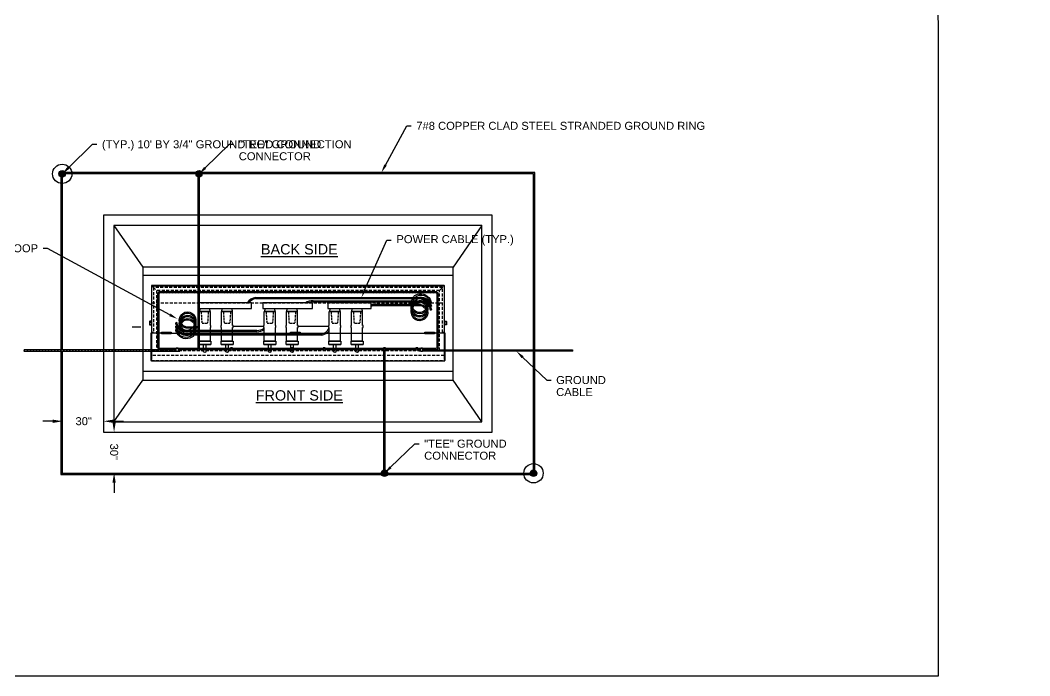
# Model space of a CAD drawing. Header units: feet. Extents: x -208 to 2089, y -974 to 342.
# Drawn here: x 982.1 to 1234.4, y -628.9 to -464.9 of the extents above; entities that cross this region are included whole.
import ezdxf
from ezdxf import colors
from ezdxf.entities.mleader import LeaderData, LeaderLine
from ezdxf.math import Vec2, Vec3

# ---------------------------------------------------------------- set-up
doc = ezdxf.new("R2010")
doc.units = ezdxf.units.FT
doc.header["$MEASUREMENT"] = 0
doc.set_wipeout_variables(frame=1)
doc.linetypes.add('HIDDEN', pattern=[0.375, 0.25, -0.125])
doc.layers.get('Defpoints').update_dxf_attribs({"color": 5})
for name, color, linetype in [('DIMENSIONS', 1, 'Continuous'), ('E-CABL-ACF', 1, 'AC_CABLE_FEEDER'), ('E-CABL-UG4', 64, 'GROUND_WIRE_G4'), ('E-DETL', 7, 'Continuous'), ('E-DETL-6', 7, 'Continuous'), ('E-EQPM-ENCL', 8, 'Continuous'), ('E-GRND', 3, 'Continuous'), ('EQUIPMENT', 6, 'Continuous'), ('TEXT', 1, 'Continuous'), ('XREF', 7, 'Continuous')]:
    doc.layers.add(name, color=color, linetype=linetype)
doc.styles.add('NEI-A', font='arial.ttf', dxfattribs={"height": 0.1})
doc.linetypes.add('AC_CABLE_FEEDER', pattern='A,0.2,-0.05,0,-0.05,0.2,-0.12,["ACF",Standard,S=0.1,R=0,X=-0.05,Y=-0.05],-0.3,0.2,-0.05,0,-0.05', length=1.22)
doc.linetypes.add('GROUND_WIRE_G4', pattern='A,1,-0.2,["G4",Standard,S=0.1,R=0,X=-0.1,Y=-0.05],-0.2', length=1.4)
doc.dimstyles.new('NEI-A', dxfattribs={"dimtxt": 0.1, "dimasz": 0.125, "dimexe": 0.0625, "dimexo": 0.0625, "dimgap": 0.0625, "dimtad": 0, "dimtih": 1, "dimtoh": 1, "dimdec": 4, "dimzin": 3, "dimdsep": 46, "dimlunit": 4, "dimtxsty": 'NEI-A', "dimcen": 0, "dimclrt": 256, "dimadec": 0, "dimazin": 0, "dimtfac": 0.75, "dimtdec": 4, "dimtofl": 0, "dimtmove": 0, "dimatfit": 3, "dimfxl": 1, "dimtfill": 2, "dimtfillclr": 256, "dimfrac": 1, "dimtolj": 1, "dimtzin": 0, "dimarcsym": 0})
pattern_1 = [(45, (1027.49155, -685.55146), (-0.3790728, 0.3790728), [])]

# ---------------------------------------------------------------- blocks, each defined once
blk = doc.blocks.new('*U8')
blk.add_wipeout([(0, 0.1), (0.58, 0.1), (0.58, -0.97), (0, -0.97)])
at = {"layer": 'E-GRND'}
blk.add_lwpolyline([(0, 0.1), (0.58, 0.1), (0.58, -0.97), (0, -0.97)], close=True, dxfattribs=at)
blk = doc.blocks.new('*U6')
blk.add_wipeout([(0, -0.48), (0.58, -0.48), (0.58, 0.1), (0, 0.1)])
at = {"layer": 'E-GRND'}
blk.add_lwpolyline([(0, -0.48), (0.58, -0.48), (0.58, 0.1), (0, 0.1)], close=True, dxfattribs=at)
blk = doc.blocks.new('GRND_ROD')
at = {"linetype": 'Continuous'}
h = blk.add_hatch(color=256, dxfattribs=at)
edge = h.paths.add_edge_path()
edge.add_arc((0, 0), 0.0312, 0, 360)
for radius in [0.0937, 0.0312]:
    blk.add_circle((0, 0), radius, dxfattribs=at)
blk = doc.blocks.new('*D37')
at = {"layer": 'Defpoints', "color": 0, "transparency": 16777216}
for p in [(992.71, -565.2), (1002.88, -565.2), (1002.88, -565.2)]:
    blk.add_point(p, dxfattribs=at)
at = {"layer": 'DIMENSIONS', "color": 0, "lineweight": -2, "transparency": 16777216}
for p, q in [((990.21, -565.2), (987.71, -565.2)), ((1005.38, -565.2), (1007.88, -565.2))]:
    blk.add_line(p, q, dxfattribs=at)
at = {"layer": 'DIMENSIONS', "color": 0, "transparency": 16777216}
for points in [[(990.21, -564.79), (990.21, -565.62), (992.71, -565.2)], [(1005.38, -564.79), (1005.38, -565.62), (1002.88, -565.2)]]:
    blk.add_solid(points, dxfattribs=at)
at = {"layer": 'DIMENSIONS', "transparency": 16777216, "insert": (997.96, -565.2), "char_height": 2, "attachment_point": 5, "style": 'NEI-A'}
blk.add_mtext('\\A1;30"', dxfattribs=at)
blk = doc.blocks.new('*D38')
at = {"layer": 'Defpoints', "color": 0, "transparency": 16777216}
for p in [(1005.55, -567.92), (1005.55, -567.92), (1005.55, -578.09)]:
    blk.add_point(p, dxfattribs=at)
at = {"layer": 'DIMENSIONS', "color": 0, "lineweight": -2, "transparency": 16777216}
for p, q in [((1005.55, -565.42), (1005.55, -562.92)), ((1005.55, -580.59), (1005.55, -583.09))]:
    blk.add_line(p, q, dxfattribs=at)
at = {"layer": 'DIMENSIONS', "color": 0, "transparency": 16777216}
for points in [[(1005.14, -565.42), (1005.97, -565.42), (1005.55, -567.92)], [(1005.14, -580.59), (1005.97, -580.59), (1005.55, -578.09)]]:
    blk.add_solid(points, dxfattribs=at)
at = {"layer": 'DIMENSIONS', "transparency": 16777216, "insert": (1005.55, -572.84), "char_height": 2, "attachment_point": 5, "rotation": 270, "style": 'NEI-A'}
blk.add_mtext('\\A1;30"', dxfattribs=at)

msp = doc.modelspace()

# ---------------------------------------------------------------- hatches: boundary and pattern name
at = {"layer": 'E-CABL-UG4', "linetype": 'Continuous'}
h = msp.add_hatch(dxfattribs=at)
h.set_pattern_fill('ANSI31', color=256, scale=4.28872)
h.set_pattern_definition([(45, (955.96545, -643.54206), (-0.3790728, 0.3790728), [])])
h.paths.add_polyline_path([(1085.97481, -547.27053, 0.414213562), (1086.56451, -546.68083), (1086.56451, -533.3858, 0.414213562), (1085.97481, -532.7961), (1017.00339, -532.7961, 0.414213562), (1016.41369, -533.3858), (1016.41369, -546.68083, 0.414213562), (1017.00339, -547.27053)])
h.paths.add_polyline_path([(1085.97481, -546.94888, 0.414213562), (1086.24286, -546.68083), (1086.24286, -533.3858, 0.414213562), (1085.97481, -533.11776), (1017.00339, -533.11776, 0.414213562), (1016.73534, -533.3858), (1016.73534, -546.68083, 0.414213562), (1017.00339, -546.94888)], flags=16)
at = {"layer": 'E-DETL-6'}
h = msp.add_hatch(dxfattribs=at)
h.set_pattern_fill('ANSI31', color=64, scale=4.28872)
h.set_pattern_definition([(45, (1027.49155, -628.0883), (-0.3790728, 0.3790728), [])])
h.paths.add_polyline_path([(1081.72856, -547.37775), (1110.67491, -547.37775), (1110.67491, -502.99793), (992.26536, -502.99793), (992.26536, -578.53502), (1110.67491, -578.53502), (1110.67491, -547.6994), (1081.72856, -547.6994)])
h.paths.add_polyline_path([(1081.72856, -547.37775), (1110.35325, -547.37775), (1110.35325, -503.31959), (992.58701, -503.31959), (992.58701, -578.21336), (1110.35325, -578.21336), (1110.35325, -547.6994), (1081.72856, -547.6994)], flags=17)
h = msp.add_hatch(dxfattribs=at)
h.set_pattern_fill('ANSI31', color=64, scale=4.28872)
h.set_pattern_definition([(45, (959.80205, -729.31645), (-0.3790728, 0.3790728), [])])
edge = h.paths.add_edge_path()
edge.add_line((1021.96094, -547.6994), (1021.96094, -547.37775))
edge.add_line((1021.96094, -547.37775), (983.07587, -547.37775))
edge.add_arc((983.13368, -547.45816), 0.09904, 125.7114329, 234.2885671)
edge.add_arc((983.01807, -547.61899), 0.09904, -54.2885671, 54.2885671, ccw=False)
edge.add_line((983.07587, -547.6994), (1021.96094, -547.6994))
at = {"layer": 'E-GRND'}
h = msp.add_hatch(color=256, dxfattribs=at)
edge = h.paths.add_edge_path()
edge.add_arc((1026.77451, -503.31959), 0.80628, 0, 360)
h = msp.add_hatch(color=256, dxfattribs=at)
edge = h.paths.add_edge_path()
edge.add_arc((1073.10105, -578.21336), 0.80628, 0, 360)

# ---------------------------------------------------------------- linework, layer by layer
msp.add_line((1010.08278, -541.59094), (1012.26913, -541.59094))
at = {"layer": 'E-CABL-ACF', "linetype": 'Continuous', "flags": 128}
for points in [[(1040.88844, -534.24263), (1080.40894, -534.24263)], [(1040.88844, -534.53719), (1080.40894, -534.53719)], [(1080.62396, -537.5296), (1080.50788, -537.38377), (1080.41384, -537.25012), (1080.33911, -537.12635), (1080.28096, -537.01014), (1080.23668, -536.89918), (1080.20354, -536.79116), (1080.17882, -536.68375), (1080.15981, -536.57464), (1080.14425, -536.462), (1080.13182, -536.34592), (1080.12268, -536.22698), (1080.11699, -536.10575), (1080.11488, -535.98281), (1080.11653, -535.85873), (1080.12208, -535.73408), (1080.13168, -535.60945), (1080.14574, -535.48512), (1080.16558, -535.36024), (1080.1928, -535.2337), (1080.22898, -535.10436), (1080.27568, -534.97109), (1080.33451, -534.83277), (1080.40703, -534.68827), (1080.49483, -534.53646)], [(1080.24369, -534.24256), (1081.64138, -534.24317)], [(1080.40894, -534.53646), (1081.64138, -534.53646)], [(1055.27417, -535.0678), (1080.40894, -535.0678)], [(1055.27417, -535.36163), (1080.40894, -535.36163)], [(1070.8014, -536.24377), (1081.64138, -536.24377)], [(1070.80216, -535.94993), (1081.64138, -535.95047)], [(1080.62396, -538.35477), (1080.50788, -538.20893), (1080.41384, -538.07529), (1080.33911, -537.95152), (1080.28096, -537.83531), (1080.23668, -537.72435), (1080.20354, -537.61632), (1080.17882, -537.50891), (1080.15981, -537.3998), (1080.14425, -537.28716), (1080.13182, -537.17108), (1080.12268, -537.05214), (1080.11699, -536.93092), (1080.11488, -536.80797), (1080.11653, -536.68389), (1080.12208, -536.55925), (1080.13168, -536.43461), (1080.14574, -536.31028), (1080.16558, -536.18541), (1080.1928, -536.05886), (1080.22898, -535.92952), (1080.27568, -535.79626), (1080.33451, -535.65794), (1080.40703, -535.51344), (1080.49483, -535.36163)], [(1080.62396, -539.23691), (1080.50788, -539.09107), (1080.41384, -538.95742), (1080.33911, -538.83366), (1080.28096, -538.71745), (1080.23668, -538.60649), (1080.20354, -538.49846), (1080.17882, -538.39105), (1080.15981, -538.28194), (1080.14425, -538.1693), (1080.13182, -538.05322), (1080.12268, -537.93428), (1080.11699, -537.81305), (1080.11488, -537.69011), (1080.11653, -537.56603), (1080.12208, -537.44139), (1080.13168, -537.31675), (1080.14574, -537.19242), (1080.16558, -537.06755), (1080.1928, -536.941), (1080.22898, -536.81166), (1080.27568, -536.6784), (1080.33451, -536.54008), (1080.40703, -536.39558), (1080.49483, -536.24377)], [(1080.24369, -535.06772), (1081.64138, -535.06833)], [(1080.40894, -535.36163), (1081.64138, -535.36163)], [(1084.53443, -535.66274), (1084.82383, -535.61511)], [(1084.53443, -536.48791), (1084.82383, -536.44027)], [(1084.53443, -537.37005), (1084.82383, -537.32241)], [(1025.16425, -538.63374), (1025.28033, -538.77958), (1025.37437, -538.91323), (1025.4491, -539.037), (1025.50725, -539.1532), (1025.55153, -539.26416), (1025.58467, -539.37219), (1025.60939, -539.4796), (1025.6284, -539.58871), (1025.64396, -539.70135), (1025.65639, -539.81743), (1025.66553, -539.93637), (1025.67122, -540.0576), (1025.67333, -540.18054), (1025.67168, -540.30462), (1025.66613, -540.42927), (1025.65653, -540.5539), (1025.64247, -540.67823), (1025.62263, -540.8031), (1025.59541, -540.92965), (1025.55923, -541.05899), (1025.51252, -541.19226), (1025.4537, -541.33058), (1025.38118, -541.47508), (1025.29338, -541.62688)], [(1025.16425, -539.51588), (1025.28033, -539.66172), (1025.37437, -539.79537), (1025.4491, -539.91913), (1025.50725, -540.03534), (1025.55153, -540.1463), (1025.58467, -540.25433), (1025.60939, -540.36174), (1025.6284, -540.47085), (1025.64396, -540.58349), (1025.65639, -540.69957), (1025.66553, -540.81851), (1025.67122, -540.93974), (1025.67333, -541.06268), (1025.67168, -541.18676), (1025.66613, -541.3114), (1025.65653, -541.43604), (1025.64247, -541.56037), (1025.62263, -541.68524), (1025.59541, -541.81179), (1025.55923, -541.94113), (1025.51252, -542.07439), (1025.4537, -542.21271), (1025.38118, -542.35721), (1025.29338, -542.50902)], [(1021.25378, -540.5006), (1020.96437, -540.54824)], [(1021.25378, -541.38274), (1020.96437, -541.43038)], [(1021.25378, -542.20791), (1020.96437, -542.25555)], [(1025.37927, -541.62688), (1024.14683, -541.62688)], [(1025.54452, -541.92079), (1024.14683, -541.92018)], [(1025.16425, -540.34105), (1025.28033, -540.48688), (1025.37437, -540.62053), (1025.4491, -540.7443), (1025.50725, -540.86051), (1025.55153, -540.97147), (1025.58467, -541.0795), (1025.60939, -541.18691), (1025.6284, -541.29601), (1025.64396, -541.40865), (1025.65639, -541.52473), (1025.66553, -541.64367), (1025.67122, -541.7649), (1025.67333, -541.88784), (1025.67168, -542.01192), (1025.66613, -542.13657), (1025.65653, -542.2612), (1025.64247, -542.38553), (1025.62263, -542.51041), (1025.59541, -542.63695), (1025.55923, -542.76629), (1025.51252, -542.89956), (1025.4537, -543.03788), (1025.38118, -543.18238), (1025.29338, -543.33419)], [(1025.37927, -542.50902), (1024.14683, -542.50902)], [(1025.54452, -542.80293), (1024.14683, -542.80232)], [(1025.37927, -543.33419), (1024.14683, -543.33419)], [(1025.54452, -543.62809), (1024.14683, -543.62748)], [(1041.19596, -542.50902), (1025.37927, -542.50902)], [(1041.19596, -542.80286), (1025.37927, -542.80286)], [(1057.4297, -543.33346), (1025.37927, -543.33346)], [(1057.4297, -543.62802), (1025.37927, -543.62802)]]:
    msp.add_lwpolyline(points, dxfattribs=at)
for points in [[(1083.61605, -535.1845, -1.257724483), (1079.83225, -536.5166, -0.042486335), (1079.82026, -535.69389, -0.088625018), (1079.92605, -534.94191, 0.02056515), (1080.10156, -534.53646, -0.070000573)], [(1080.2434, -534.24317, -0.18578507), (1080.84528, -533.67714, -0.428217566), (1084.49438, -534.686, -0.395754275)], [(1080.2434, -535.06833, -0.18578507), (1080.84528, -534.5023, -0.428217566), (1084.49438, -535.51116, -0.395754275)], [(1080.67852, -534.24275, -0.617849427), (1084.53443, -535.66274)], [(1080.67852, -535.06791, -0.617849427), (1084.53443, -536.48791)], [(1081.64138, -534.24317, -0.287627231), (1083.61605, -535.1845, -0.287627231)], [(1081.64138, -534.53646, -0.388575236), (1083.60146, -535.89566, -0.388575236)], [(1084.49438, -534.686, -0.089040445), (1084.82383, -535.61511)], [(1069.81653, -536.06232, -0.051950555), (1070.80216, -535.94993)], [(1069.81653, -536.37313, -0.060150589), (1070.8014, -536.24377)], [(1083.61605, -536.00966, -1.257724483), (1079.83225, -537.34177, -0.042486335), (1079.82026, -536.51906, -0.088625018), (1079.92605, -535.76707, 0.02056515), (1080.10156, -535.36163, -0.070000573)], [(1083.61605, -536.8918, -1.257724483), (1079.83225, -538.22391, -0.042486335), (1079.82026, -537.4012, -0.088625018), (1079.92605, -536.64921, 0.02056515), (1080.10156, -536.24377, -0.070000573)], [(1080.2434, -535.95047, -0.18578507), (1080.84528, -535.38444, -0.428217566), (1084.49438, -536.3933, -0.395754275)], [(1083.60146, -535.89566, -0.754031734), (1080.62396, -537.5296, -0.605032234)], [(1083.60146, -536.72082, -0.754031734), (1080.62396, -538.35477, -0.605032234)], [(1080.67852, -535.95005, -0.617849427), (1084.53443, -537.37005)], [(1081.64138, -535.06833, -0.287627231), (1083.61605, -536.00966, -0.287627231)], [(1081.64138, -535.36163, -0.388575236), (1083.60146, -536.72082, -0.388575236)], [(1081.64138, -535.95047, -0.287627231), (1083.61605, -536.8918, -0.287627231)], [(1081.64138, -536.24377, -0.388575236), (1083.60146, -537.60296, -0.388575236)], [(1084.49438, -535.51116, -0.089040445), (1084.82383, -536.44027)], [(1084.49438, -536.3933, -0.089040445), (1084.82383, -537.32241)], [(1022.17216, -540.97885, -1.257724483), (1025.95596, -539.64674, -0.042486335), (1025.96795, -540.46945, -0.088625018), (1025.86216, -541.22144, 0.02056515), (1025.68665, -541.62688, -0.070000573)], [(1022.17216, -541.86099, -1.257724483), (1025.95596, -540.52888, -0.042486335), (1025.96795, -541.35159, -0.088625018), (1025.86216, -542.10358, 0.02056515), (1025.68665, -542.50902, -0.070000573)], [(1022.17216, -542.68616, -1.257724483), (1025.95596, -541.35405, -0.042486335), (1025.96795, -542.17676, -0.088625018), (1025.86216, -542.92874, 0.02056515), (1025.68665, -543.33419, -0.070000573)], [(1022.18675, -540.26769, -0.754031734), (1025.16425, -538.63374, -0.605032234)], [(1022.18675, -541.14983, -0.754031734), (1025.16425, -539.51588, -0.605032234)], [(1022.18675, -541.97499, -0.754031734), (1025.16425, -540.34105, -0.605032234)], [(1083.60146, -537.60296, -0.754031734), (1080.62396, -539.23691, -0.605032234)], [(1021.29383, -541.47735, -0.089040445), (1020.96437, -540.54824)], [(1021.29383, -542.35949, -0.089040445), (1020.96437, -541.43038)], [(1021.29383, -543.18466, -0.089040445), (1020.96437, -542.25555)], [(1025.10968, -541.9206, -0.617849427), (1021.25378, -540.5006)], [(1025.10968, -542.80274, -0.617849427), (1021.25378, -541.38274)], [(1025.10968, -543.6279, -0.617849427), (1021.25378, -542.20791)], [(1025.54481, -541.92018, -0.18578507), (1024.94293, -542.48621, -0.428217566), (1021.29383, -541.47735, -0.395754275)], [(1025.54481, -542.80232, -0.18578507), (1024.94293, -543.36835, -0.428217566), (1021.29383, -542.35949, -0.395754275)], [(1024.14683, -541.92018, -0.287627231), (1022.17216, -540.97885, -0.287627231)], [(1024.14683, -542.80232, -0.287627231), (1022.17216, -541.86099, -0.287627231)], [(1024.14683, -541.62688, -0.388575236), (1022.18675, -540.26769, -0.388575236)], [(1024.14683, -542.50902, -0.388575236), (1022.18675, -541.14983, -0.388575236)], [(1024.14683, -543.33419, -0.388575236), (1022.18675, -541.97499, -0.388575236)], [(1026.69378, -541.49175, -0.061543039), (1025.68665, -541.62688), (1025.37927, -541.62688)], [(1026.80763, -541.77619, -0.059277672), (1025.68589, -541.92072), (1025.37927, -541.92072)], [(1025.54481, -543.62748, -0.18578507), (1024.94293, -544.19351, -0.428217566), (1021.29383, -543.18466, -0.395754275)], [(1024.14683, -543.62748, -0.287627231), (1022.17216, -542.68616, -0.287627231)]]:
    msp.add_lwpolyline(points, format="xyb", dxfattribs=at)
at = {"layer": 'E-CABL-ACF', "linetype": 'Continuous'}
for centre, radius, start, end in [((1041.34066, -537.2675), 3.05848, 98.5028516, 146.8376897), ((1041.30354, -537.05893), 2.55568, 99.347597, 145.0385521), ((1055.18738, -538.54808), 3.48136, 88.5714894, 121.9612639), ((1055.51932, -539.58532), 4.2308, 93.3217459, 109.3890967), ((1040.95082, -538.28533), 4.2308, 273.3217459, 300.4208626), ((1041.28275, -539.32257), 3.48136, 268.5714894, 301.33253), ((1057.01459, -540.81172), 2.55568, 279.347597, 334.787756), ((1056.97747, -540.60316), 3.05848, 278.5028516, 320.1869411)]:
    msp.add_arc(centre, radius, start, end, dxfattribs=at)
at = {"layer": 'E-CABL-UG4', "linetype": 'Continuous', "flags": 128}
for points in [[(1026.59978, -532.7961), (1026.59978, -503.31959)], [(1026.92144, -532.7961), (1026.92144, -503.31959)]]:
    msp.add_lwpolyline(points, dxfattribs=at)
msp.add_lwpolyline([(1085.97481, -547.27053, 0.414213562), (1086.56451, -546.68083), (1086.56451, -533.3858, 0.414213562), (1085.97481, -532.7961), (1017.00339, -532.7961, 0.414213562), (1016.41369, -533.3858), (1016.41369, -546.68083, 0.414213562), (1017.00339, -547.27053)], format="xyb", close=True, dxfattribs=at)
at = {"layer": 'E-DETL', "color": 41}
for p, q in [((1026.845, -541.23377), (1026.845, -537.78165)), ((1026.845, -537.78165), (1029.6194, -537.78165)), ((1029.6194, -541.23377), (1029.6194, -537.78165)), ((1032.40517, -541.23377), (1032.40517, -537.78165)), ((1032.40517, -537.78165), (1035.17956, -537.78165)), ((1035.17956, -541.23377), (1035.17956, -537.78165)), ((1043.0859, -541.23377), (1043.0859, -537.78165)), ((1043.0859, -537.78165), (1045.8603, -537.78165)), ((1045.8603, -541.23377), (1045.8603, -537.78165)), ((1048.64607, -541.23377), (1048.64607, -537.78165)), ((1048.64607, -537.78165), (1051.42046, -537.78165)), ((1051.42046, -541.23377), (1051.42046, -537.78165)), ((1059.32681, -541.23377), (1059.32681, -537.78165)), ((1059.32681, -537.78165), (1062.1012, -537.78165)), ((1062.1012, -541.23377), (1062.1012, -537.78165)), ((1064.88697, -541.23377), (1064.88697, -537.78165)), ((1064.88697, -537.78165), (1067.66137, -537.78165)), ((1067.66137, -541.23377), (1067.66137, -537.78165)), ((1026.72714, -541.72791), (1026.72714, -541.23377)), ((1026.72714, -541.23377), (1026.845, -541.23377)), ((1026.845, -541.72791), (1026.72714, -541.72791)), ((1026.845, -545.18003), (1026.845, -541.72791)), ((1029.73725, -541.23377), (1029.6194, -541.23377)), ((1029.6194, -545.18003), (1029.6194, -541.72791)), ((1029.6194, -541.72791), (1029.73725, -541.72791)), ((1029.73725, -541.72791), (1029.73725, -541.23377)), ((1032.28731, -541.72791), (1032.28731, -541.23377)), ((1032.28731, -541.23377), (1032.40517, -541.23377)), ((1032.40517, -541.72791), (1032.28731, -541.72791)), ((1032.40517, -545.18003), (1032.40517, -541.72791)), ((1035.29742, -541.23377), (1035.17956, -541.23377)), ((1035.17956, -545.18003), (1035.17956, -541.72791)), ((1035.17956, -541.72791), (1035.29742, -541.72791)), ((1035.29742, -541.72791), (1035.29742, -541.23377)), ((1042.96805, -541.48084), (1035.29742, -541.48084)), ((1042.96805, -541.72791), (1042.96805, -541.23377)), ((1042.96805, -541.23377), (1043.0859, -541.23377)), ((1043.0859, -541.72791), (1042.96805, -541.72791)), ((1043.0859, -545.18003), (1043.0859, -541.72791)), ((1045.97816, -541.23377), (1045.8603, -541.23377)), ((1045.8603, -545.18003), (1045.8603, -541.72791)), ((1045.8603, -541.72791), (1045.97816, -541.72791)), ((1045.97816, -541.72791), (1045.97816, -541.23377)), ((1048.52821, -541.72791), (1048.52821, -541.23377)), ((1048.52821, -541.23377), (1048.64607, -541.23377)), ((1048.64607, -541.72791), (1048.52821, -541.72791)), ((1048.64607, -545.18003), (1048.64607, -541.72791)), ((1051.53832, -541.23377), (1051.42046, -541.23377)), ((1051.42046, -545.18003), (1051.42046, -541.72791)), ((1051.42046, -541.72791), (1051.53832, -541.72791)), ((1051.53832, -541.72791), (1051.53832, -541.23377)), ((1059.20895, -541.48084), (1051.53832, -541.48084)), ((1059.20895, -541.72791), (1059.20895, -541.23377)), ((1059.20895, -541.23377), (1059.32681, -541.23377)), ((1059.32681, -541.72791), (1059.20895, -541.72791)), ((1059.32681, -545.18003), (1059.32681, -541.72791)), ((1062.21906, -541.23377), (1062.1012, -541.23377)), ((1062.1012, -545.18003), (1062.1012, -541.72791)), ((1062.1012, -541.72791), (1062.21906, -541.72791)), ((1062.21906, -541.72791), (1062.21906, -541.23377)), ((1064.76912, -541.72791), (1064.76912, -541.23377)), ((1064.76912, -541.23377), (1064.88697, -541.23377)), ((1064.88697, -541.72791), (1064.76912, -541.72791)), ((1064.88697, -545.18003), (1064.88697, -541.72791)), ((1067.77923, -541.23377), (1067.66137, -541.23377)), ((1067.66137, -545.18003), (1067.66137, -541.72791)), ((1067.66137, -541.72791), (1067.77923, -541.72791)), ((1067.77923, -541.72791), (1067.77923, -541.23377)), ((1026.7362, -545.18003), (1029.7282, -545.18003)), ((1029.6194, -545.18003), (1026.845, -545.18003)), ((1029.7282, -545.18003), (1029.7282, -546.03683)), ((1032.29637, -545.18003), (1035.28836, -545.18003)), ((1032.29637, -546.03683), (1032.29637, -545.18003)), ((1035.17956, -545.18003), (1032.40517, -545.18003)), ((1042.9771, -545.18003), (1045.9691, -545.18003)), ((1042.9771, -546.03683), (1042.9771, -545.18003)), ((1042.9771, -546.03683), (1045.9691, -546.03683)), ((1045.9691, -546.03683), (1042.9771, -546.03683)), ((1045.8603, -545.18003), (1043.0859, -545.18003)), ((1045.9691, -545.18003), (1045.9691, -546.03683)), ((1048.53727, -545.18003), (1051.52926, -545.18003)), ((1051.42046, -545.18003), (1048.64607, -545.18003)), ((1051.52926, -545.18003), (1051.52926, -546.03683)), ((1059.21801, -545.18003), (1062.21, -545.18003)), ((1062.1012, -545.18003), (1059.32681, -545.18003)), ((1062.21, -545.18003), (1062.21, -546.03683)), ((1064.77817, -545.18003), (1067.77017, -545.18003)), ((1064.77817, -546.03683), (1064.77817, -545.18003)), ((1064.77817, -546.03683), (1067.77017, -546.03683)), ((1067.77017, -546.03683), (1064.77817, -546.03683)), ((1067.66137, -545.18003), (1064.88697, -545.18003)), ((1067.77017, -545.18003), (1067.77017, -546.03683))]:
    msp.add_line(p, q, dxfattribs=at)
at = {"layer": 'E-DETL', "color": 41, "linetype": 'Continuous', "flags": 128}
for points in [[(1029.5168, -537.41192), (1029.5168, -537.11996), (1029.49729, -537.06157), (1029.4389, -537.04219), (1029.26373, -537.04219), (1027.20067, -537.04219), (1027.02549, -537.04219), (1026.9671, -537.06157), (1026.9476, -537.11996), (1026.9476, -537.41192)], [(1035.07696, -537.41192), (1035.07696, -537.11996), (1035.05746, -537.06157), (1034.99907, -537.04219), (1034.8239, -537.04219), (1032.76083, -537.04219), (1032.58566, -537.04219), (1032.52727, -537.06157), (1032.50776, -537.11996), (1032.50776, -537.41192)], [(1045.7577, -537.41192), (1045.7577, -537.11996), (1045.7382, -537.06157), (1045.67981, -537.04219), (1045.50463, -537.04219), (1043.44157, -537.04219), (1043.2664, -537.04219), (1043.20801, -537.06157), (1043.1885, -537.11996), (1043.1885, -537.41192)], [(1051.31787, -537.41192), (1051.31787, -537.11996), (1051.29836, -537.06157), (1051.23997, -537.04219), (1051.0648, -537.04219), (1049.00173, -537.04219), (1048.82656, -537.04219), (1048.76817, -537.06157), (1048.74867, -537.11996), (1048.74867, -537.41192)], [(1061.9986, -537.41192), (1061.9986, -537.11996), (1061.9791, -537.06157), (1061.92071, -537.04219), (1061.74554, -537.04219), (1059.68247, -537.04219), (1059.5073, -537.04219), (1059.44891, -537.06157), (1059.42941, -537.11996), (1059.42941, -537.41192)], [(1067.55877, -537.41192), (1067.55877, -537.11996), (1067.53927, -537.06157), (1067.48088, -537.04219), (1067.3057, -537.04219), (1065.24264, -537.04219), (1065.06747, -537.04219), (1065.00907, -537.06157), (1064.98957, -537.11996), (1064.98957, -537.41192)], [(1029.5168, -537.41192), (1029.5168, -537.70387), (1029.49729, -537.76226), (1029.4389, -537.78165), (1029.26373, -537.78165), (1027.20067, -537.78165), (1027.02549, -537.78165), (1026.9671, -537.76226), (1026.9476, -537.70387), (1026.9476, -537.41192)], [(1035.07696, -537.41192), (1035.07696, -537.70387), (1035.05746, -537.76226), (1034.99907, -537.78165), (1034.8239, -537.78165), (1032.76083, -537.78165), (1032.58566, -537.78165), (1032.52727, -537.76226), (1032.50776, -537.70387), (1032.50776, -537.41192)], [(1045.7577, -537.41192), (1045.7577, -537.70387), (1045.7382, -537.76226), (1045.67981, -537.78165), (1045.50463, -537.78165), (1043.44157, -537.78165), (1043.2664, -537.78165), (1043.20801, -537.76226), (1043.1885, -537.70387), (1043.1885, -537.41192)], [(1051.31787, -537.41192), (1051.31787, -537.70387), (1051.29836, -537.76226), (1051.23997, -537.78165), (1051.0648, -537.78165), (1049.00173, -537.78165), (1048.82656, -537.78165), (1048.76817, -537.76226), (1048.74867, -537.70387), (1048.74867, -537.41192)], [(1061.9986, -537.41192), (1061.9986, -537.70387), (1061.9791, -537.76226), (1061.92071, -537.78165), (1061.74554, -537.78165), (1059.68247, -537.78165), (1059.5073, -537.78165), (1059.44891, -537.76226), (1059.42941, -537.70387), (1059.42941, -537.41192)], [(1067.55877, -537.41192), (1067.55877, -537.70387), (1067.53927, -537.76226), (1067.48088, -537.78165), (1067.3057, -537.78165), (1065.24264, -537.78165), (1065.06747, -537.78165), (1065.00907, -537.76226), (1064.98957, -537.70387), (1064.98957, -537.41192)]]:
    msp.add_lwpolyline(points, dxfattribs=at)
at = {"layer": 'E-DETL', "color": 9, "linetype": 'HIDDEN', "flags": 128}
for points in [[(1027.20067, -537.78165), (1027.27844, -537.82065), (1027.29794, -537.87905), (1027.47312, -540.62342), (1027.51201, -540.6623), (1028.97178, -540.6623), (1028.99128, -540.62342), (1029.16645, -537.87905), (1029.18595, -537.82065), (1029.26373, -537.78165)], [(1032.76083, -537.78165), (1032.83861, -537.82065), (1032.85811, -537.87905), (1033.03328, -540.62342), (1033.07217, -540.6623), (1034.53194, -540.6623), (1034.55144, -540.62342), (1034.72662, -537.87905), (1034.74612, -537.82065), (1034.8239, -537.78165)], [(1043.44157, -537.78165), (1043.51935, -537.82065), (1043.53885, -537.87905), (1043.71402, -540.62342), (1043.75291, -540.6623), (1045.21268, -540.6623), (1045.23218, -540.62342), (1045.40736, -537.87905), (1045.42686, -537.82065), (1045.50463, -537.78165)], [(1049.00173, -537.78165), (1049.07951, -537.82065), (1049.09901, -537.87905), (1049.27419, -540.62342), (1049.31307, -540.6623), (1050.77285, -540.6623), (1050.79235, -540.62342), (1050.96752, -537.87905), (1050.98702, -537.82065), (1051.0648, -537.78165)], [(1059.68247, -537.78165), (1059.76025, -537.82065), (1059.77975, -537.87905), (1059.95492, -540.62342), (1059.99381, -540.6623), (1061.45358, -540.6623), (1061.47309, -540.62342), (1061.64826, -537.87905), (1061.66776, -537.82065), (1061.74554, -537.78165)], [(1065.24264, -537.78165), (1065.32041, -537.82065), (1065.33992, -537.87905), (1065.51509, -540.62342), (1065.55398, -540.6623), (1067.01375, -540.6623), (1067.03325, -540.62342), (1067.20842, -537.87905), (1067.22793, -537.82065), (1067.3057, -537.78165)]]:
    msp.add_lwpolyline(points, dxfattribs=at)
at = {"layer": 'E-DETL', "color": 41, "flags": 128}
for points in [[(1028.55385, -547.81722), (1028.55385, -546.03683)], [(1044.15145, -547.81722), (1044.15145, -546.03683)], [(1044.79476, -547.81722), (1044.79476, -546.03683)], [(1060.39235, -547.81722), (1060.39235, -546.03683)], [(1061.03566, -547.81722), (1061.03566, -546.03683)], [(1065.95252, -547.81722), (1065.95252, -546.03683)], [(1066.59582, -547.81722), (1066.59582, -546.03683)]]:
    msp.add_lwpolyline(points, dxfattribs=at)
at = {"layer": 'E-DETL', "color": 41}
for centre, start, end in [((1044.4731, -547.32883), 236.6312374, 303.3686946), ((1044.4731, -547.32883), 270.0000021, 291.5111882), ((1060.71401, -547.32883), 236.6312374, 303.3686946), ((1060.71401, -547.32883), 270.0000021, 291.5111882), ((1066.27417, -547.32883), 236.6312374, 303.3686946), ((1066.27417, -547.32883), 270.0000021, 291.5111882)]:
    msp.add_arc(centre, 0.5848, start, end, dxfattribs=at)
at = {"layer": 'E-DETL-6', "color": 64, "linetype": 'Continuous', "flags": 128}
for points in [[(1110.67491, -547.37775), (1110.67491, -502.99793), (992.26536, -502.99793), (992.26536, -547.37775)], [(1110.35325, -547.37775), (1110.35325, -503.31959), (992.58701, -503.31959), (992.58701, -547.37775)], [(983.07587, -547.6994), (1021.96094, -547.6994), (1021.96094, -547.37775), (983.07587, -547.37775)], [(992.26536, -547.6994), (992.26536, -578.53502), (1110.67491, -578.53502), (1110.67491, -547.6994)], [(992.58701, -547.6994), (992.58701, -578.21336), (1110.35325, -578.21336), (1110.35325, -547.6994)]]:
    msp.add_lwpolyline(points, dxfattribs=at)
for points in [[(983.07587, -547.37775, 0.512701525), (983.07587, -547.53858, -0.512701525), (983.07587, -547.6994, -0.512701525), (983.07587, -547.53858, 0.512701525)], [(1120.09833, -547.37775, -0.512701525), (1120.09833, -547.53858, 0.512701525), (1120.09833, -547.6994, 0.512701525), (1120.09833, -547.53858, -0.512701525)]]:
    msp.add_lwpolyline(points, format="xyb", dxfattribs=at)
at = {"layer": 'E-EQPM-ENCL'}
msp.add_lwpolyline([(1090.24781, -528.78101), (1012.70574, -528.78101)], dxfattribs=at)
at = {"layer": 'E-EQPM-ENCL', "color": 7, "ltscale": 5}
for points in [[(1088.02178, -549.79023), (1088.11917, -549.79023), (1088.11917, -543.13368), (1088.11917, -531.37773), (1088.09967, -531.29983), (1088.04128, -531.26095), (1087.96339, -531.24144), (1015.0147, -531.24144), (1014.9368, -531.26095), (1014.87841, -531.29983), (1014.85903, -531.37773), (1014.85903, -549.79023)], [(1014.95631, -543.15318), (1014.95631, -543.13368), (1014.95631, -531.35822), (1015.0147, -531.31934), (1087.96339, -531.31934), (1088.02178, -531.37773), (1088.02178, -543.13368), (1088.02178, -543.15318)], [(1014.85903, -540.18342), (1014.45029, -540.18342), (1014.3919, -540.24181), (1014.3919, -541.05928), (1014.45029, -541.11767), (1014.85903, -541.11767)], [(1014.3919, -540.24181), (1014.44447, -540.37797), (1014.3919, -540.51414)], [(1014.3919, -540.78694), (1014.44447, -540.92311), (1014.3919, -541.05928)], [(1014.44447, -540.37797), (1014.85903, -540.37797)], [(1014.44447, -540.92311), (1014.85903, -540.92311)], [(1088.11917, -540.18342), (1088.52791, -540.18342), (1088.5863, -540.24181), (1088.5863, -541.05928), (1088.52791, -541.11767), (1088.11917, -541.11767)], [(1088.53373, -540.37797), (1088.11917, -540.37797)], [(1088.53373, -540.92311), (1088.11917, -540.92311)], [(1088.5863, -540.24181), (1088.53373, -540.37797), (1088.5863, -540.51414)], [(1088.5863, -540.78694), (1088.53373, -540.92311), (1088.5863, -541.05928)], [(1017.3568, -543.15318), (1014.72274, -543.15318), (1014.72274, -549.94602), (1014.74225, -550.0238), (1014.85903, -550.08219), (1088.11917, -550.08219), (1088.17756, -550.0628), (1088.23595, -550.0238), (1088.25534, -549.94602), (1088.25534, -543.15318), (1085.61901, -543.15318)], [(1017.3568, -542.93906), (1018.58301, -542.93906), (1018.58301, -543.3673), (1017.3568, -543.3673), (1017.3568, -542.93906)], [(1018.58301, -542.93906), (1019.80922, -542.93906), (1019.80922, -543.3673), (1018.58301, -543.3673), (1018.58301, -542.93906)], [(1019.80922, -543.15318), (1049.60348, -543.15318)], [(1049.60348, -542.93906), (1050.82969, -542.93906), (1050.82969, -543.3673), (1049.60348, -543.3673), (1049.60348, -542.93906)], [(1050.82969, -542.93906), (1052.0559, -542.93906), (1052.0559, -543.3673), (1050.82969, -543.3673), (1050.82969, -542.93906)], [(1052.0559, -543.15318), (1083.1666, -543.15318)], [(1083.1666, -542.93906), (1084.3928, -542.93906), (1084.3928, -543.3673), (1083.1666, -543.3673), (1083.1666, -542.93906)], [(1084.3928, -542.93906), (1085.61901, -542.93906), (1085.61901, -543.3673), (1084.3928, -543.3673), (1084.3928, -542.93906)]]:
    msp.add_lwpolyline(points, dxfattribs=at)
at = {"layer": 'E-EQPM-ENCL', "linetype": 'HIDDEN', "ltscale": 3}
for points in [[(1088.11917, -542.97801), (1087.57415, -542.97801), (1087.59366, -531.76696), (1015.40393, -531.76696), (1015.40393, -542.97801), (1014.85903, -542.97801)], [(1086.83457, -547.51299), (1086.83457, -532.52604), (1016.14363, -532.52604), (1016.14363, -547.51299)], [(1014.95631, -535.59447), (1088.02178, -535.59447)], [(1014.82002, -543.15318), (1014.82002, -549.98491), (1014.85903, -550.00441), (1088.11917, -550.00441), (1088.15806, -549.98491), (1088.15806, -549.94602), (1088.15806, -543.15318)], [(1014.95631, -547.51299), (1088.02178, -547.51299)], [(1088.02178, -548.71981), (1014.95631, -548.71981)]]:
    msp.add_lwpolyline(points, dxfattribs=at)
at = {"layer": 'E-EQPM-ENCL', "linetype": 'HIDDEN', "ltscale": 5}
for points in [[(1015.00074, -531.32863), (1016.14363, -532.52604)], [(1086.83457, -532.52604), (1088.00233, -531.35828)], [(1014.85903, -549.79023), (1014.95631, -549.79023), (1014.95631, -543.15318)], [(1088.02178, -543.15318), (1088.02178, -549.79023)]]:
    msp.add_lwpolyline(points, dxfattribs=at)
at = {"layer": 'E-GRND'}
for centre in [(1026.77451, -503.31959), (1073.10105, -578.21336)]:
    msp.add_circle(centre, 0.80628, dxfattribs=at)
at = {"layer": 'EQUIPMENT'}
for points in [[(1002.87994, -567.92043), (1100.06033, -567.92043), (1100.06033, -513.61251), (1002.87994, -513.61251)], [(1005.47771, -565.32267), (1097.46256, -565.32267), (1097.46256, -516.21028), (1005.47771, -516.21028)], [(1012.70574, -554.90034), (1090.24781, -554.90034), (1090.24781, -526.63261), (1012.70574, -526.63261)]]:
    msp.add_lwpolyline(points, close=True, dxfattribs=at)
for points in [[(1005.47771, -516.21028), (1012.70574, -526.63261)], [(1097.46256, -516.21028), (1090.24781, -526.63261)], [(1005.47771, -565.32267), (1012.70574, -554.90034)], [(1090.24781, -552.76096), (1012.70574, -552.76096)], [(1097.46256, -565.32267), (1090.24781, -554.90034)]]:
    msp.add_lwpolyline(points, dxfattribs=at)
at = {"layer": 'XREF'}
for points in [[(1026.49997, -537.03581), (1039.84782, -537.03581), (1039.84782, -535.59447), (1026.49997, -535.59447)], [(1042.74088, -537.03581), (1055.12416, -537.03581), (1055.12416, -535.59447), (1042.74088, -535.59447)], [(1058.98178, -537.03581), (1069.81653, -537.03581), (1069.81653, -535.59447), (1058.98178, -535.59447)]]:
    msp.add_lwpolyline(points, close=True, dxfattribs=at)

# ---------------------------------------------------------------- block references
at = {"layer": 'E-GRND', "xscale": 25.80093707041359, "yscale": 25.80093707041359, "zscale": 25.80093707041359, "rotation": 270}
for p in [(992.58701, -503.31959), (1110.35325, -578.21336)]:
    msp.add_blockref('GRND_ROD', p, dxfattribs=at)

# ---------------------------------------------------------------- texts
at = {"layer": 'TEXT', "char_height": 2.5732318, "attachment_point": 2, "style": 'NEI-A'}
for s, insert in [('{\\LBACK SIDE}', (1051.83457, -520.89243)), ('{\\LFRONT SIDE}', (1051.84121, -557.44311))]:
    msp.add_mtext(s, dxfattribs=dict(at, insert=insert))

# ---------------------------------------------------------------- dimensions: what is measured, and where the dimension line sits
at = {"layer": 'DIMENSIONS'}
dim = msp.add_linear_dim(base=(1002.87994, -565.2041), p1=(992.70982, -565.2041), p2=(1002.87994, -565.2041), text='30"', dimstyle='NEI-A', override={"dimscale": 0, "dimtxt": 0.1, "dimasz": 0.125, "dimexe": 0.0625, "dimexo": 0.0625, "dimgap": 0.0625, "dimcen": 0, "dimtfill": 0}, dxfattribs=at)
dim.commit()
dim.dimension.update_dxf_attribs({"geometry": '*D37', "text_midpoint": (997.95791, -565.2041), "dimtype": 160})
dim = msp.add_linear_dim(base=(1005.5539, -567.92043), p1=(1005.5539, -578.09055), p2=(1005.5539, -567.92043), angle=90, text='30"', dimstyle='NEI-A', override={"dimscale": 0, "dimtxt": 0.1, "dimasz": 0.125, "dimexe": 0.0625, "dimexo": 0.0625, "dimgap": 0.0625, "dimcen": 0, "dimtfill": 0}, dxfattribs=at)
dim.commit()
dim.dimension.update_dxf_attribs({"geometry": '*D38', "text_midpoint": (1005.5539, -572.84246), "dimtype": 160, "text_rotation": 270})

# ---------------------------------------------------------------- leaders
at = {"layer": 'TEXT'}
ml = msp.add_multileader_mtext('Standard', dxfattribs=at)
ml.set_content('7#8 COPPER CLAD STEEL STRANDED GROUND RING', color=256, style='NEI-A')
ml.set_leader_properties()
ml.build(insert=Vec2(0, 0))
ml.multileader.update_dxf_attribs({"dogleg_length": 0.0625, "arrow_head_size": 2.14436, "scale": 20})
ctx = ml.context
ctx.base_point, ctx.scale, ctx.char_height, ctx.arrow_head_size, ctx.landing_gap_size, ctx.plane_origin = Vec3(1079.78061, -491.31979), 20, 2, 2.14436, 1.28662, Vec3(1032.74096, -533.77717)
notes = []
notes.append((ctx, [(0, (1, 1, 0), (1078.70843, -491.31979), (1, 0), 1.07218, [(0, [(1072.34055, -502.99793)], 0, [])])]))
ctx.mtext.insert, ctx.mtext.width, ctx.mtext.defined_height, ctx.mtext.line_spacing_factor, ctx.mtext.flow_direction = Vec3(1081.06723, -490.30274), 25.6320738, 4.77359, 0.9, 5
ml = msp.add_multileader_mtext('Standard', dxfattribs=at)
ml.set_content('(TYP.) 10\' BY 3/4" GROUND ROD CONNECTION', color=256, style='NEI-A')
ml.set_leader_properties()
ml.build(insert=Vec2(0, 0))
ml.multileader.update_dxf_attribs({"dogleg_length": 0.0625, "arrow_head_size": 2.14436, "scale": 20})
ctx = ml.context
ctx.base_point, ctx.scale, ctx.char_height, ctx.arrow_head_size, ctx.landing_gap_size, ctx.plane_origin = Vec3(1001.23514, -495.93438), 20, 2, 2.14436, 1.28662, Vec3(952.98743, -534.09883)
notes.append((ctx, [(0, (1, 1, 0), (1000.16296, -495.93438), (1, 0), 1.07218, [(0, [(992.58701, -503.31959)], 0, [])])]))
ctx.mtext.insert, ctx.mtext.width, ctx.mtext.defined_height, ctx.mtext.line_spacing_factor, ctx.mtext.flow_direction = Vec3(1002.52175, -494.91733), 23.5393744, 4.59906, 0.9, 5
ml = msp.add_multileader_mtext('Standard', dxfattribs=at)
ml.set_content('"TEE" GROUND\\PCONNECTOR', color=256, style='NEI-A')
ml.set_leader_properties()
ml.build(insert=Vec2(0, 0))
ml.multileader.update_dxf_attribs({"dogleg_length": 0.0625, "arrow_head_size": 2.14436, "scale": 20})
ctx = ml.context
ctx.base_point, ctx.scale, ctx.char_height, ctx.arrow_head_size, ctx.landing_gap_size, ctx.plane_origin = Vec3(1035.42263, -495.93438), 20, 2, 2.14436, 1.28662, Vec3(987.17493, -534.09883)
notes.append((ctx, [(0, (1, 1, 0), (1034.35045, -495.93438), (1, 0), 1.07218, [(0, [(1026.77451, -503.31959)], 0, [])])]))
ctx.mtext.insert, ctx.mtext.width, ctx.mtext.defined_height, ctx.mtext.line_spacing_factor, ctx.mtext.flow_direction = Vec3(1036.70925, -494.91733), 17.4900693, 4.59906, 0.9, 5
ml = msp.add_multileader_mtext('Standard', dxfattribs=at)
ml.set_content('{\\H1.08333x;ø}3/8 COPPER GROUND BAR', color=256, style='NEI-A')
ml.set_leader_properties()
ml.build(insert=Vec2(0, 0))
ml.multileader.update_dxf_attribs({"dogleg_length": 0.0625, "arrow_head_size": 2.5, "scale": 20})
ctx = ml.context
ctx.base_point, ctx.scale, ctx.char_height, ctx.arrow_head_size, ctx.landing_gap_size, ctx.plane_origin = Vec3(850.59392, -515.30597), 20, 2, 2.5, 1.5, Vec3(784.96566, -555.06619)
notes.append((ctx, [(0, (1, 1, 0), (849.34392, -515.30597), (1, 0), 1.25, [(0, [(833.49228, -521.98029)], 0, [])])]))
ctx.mtext.insert, ctx.mtext.width, ctx.mtext.line_spacing_factor, ctx.mtext.flow_direction = Vec3(852.09392, -514.30597), 18.4324606, 0.9, 5
ml = msp.add_multileader_mtext('Standard', dxfattribs=at)
ml.set_content('POWER CABLE (TYP.)', color=256, style='NEI-A')
ml.set_leader_properties()
ml.build(insert=Vec2(0, 0))
ml.multileader.update_dxf_attribs({"dogleg_length": 0.0625, "arrow_head_size": 2.14436, "scale": 20})
ctx = ml.context
ctx.base_point, ctx.scale, ctx.char_height, ctx.arrow_head_size, ctx.landing_gap_size, ctx.plane_origin = Vec3(1074.80747, -519.94717), 20, 2, 2.14436, 1.28662, Vec3(1027.76782, -557.03664)
notes.append((ctx, [(0, (1, 1, 0), (1073.73529, -519.94717), (1, 0), 1.07218, [(0, [(1067.36741, -534.24263)], 0, [])])]))
ctx.mtext.insert, ctx.mtext.width, ctx.mtext.defined_height, ctx.mtext.line_spacing_factor, ctx.mtext.flow_direction = Vec3(1076.09409, -518.65317), 17.1506188, 4.59906, 0.9, 5
ml = msp.add_multileader_mtext('Standard', dxfattribs=at)
ml.set_content('ADD 3 FT OF SLACK ON MVAC CABLES FOR SERVICE LOOP', color=256, style='NEI-A')
ml.set_leader_properties()
ml.build(insert=Vec2(0, 0))
ml.multileader.update_dxf_attribs({"dogleg_length": 0.0625, "arrow_head_size": 2.14436, "scale": 20})
ctx = ml.context
ctx.base_point, ctx.scale, ctx.char_height, ctx.arrow_head_size, ctx.landing_gap_size, ctx.plane_origin = Vec3(968.33043, -521.95384), 20, 2, 2.14436, 1.28662, Vec3(928.59475, -559.04331)
ctx.text_align_type = 2
notes.append((ctx, [(1, (1, 1, 0), (988.92264, -521.95384), (-1, 0), 1.07218, [(0, [(1021.37169, -539.60692)], 0, [])])]))
ctx.mtext.insert, ctx.mtext.width, ctx.mtext.defined_height, ctx.mtext.alignment, ctx.mtext.line_spacing_factor, ctx.mtext.flow_direction = Vec3(986.56384, -520.93679), 17.1506188, 4.59906, 3, 0.9, 5
ml = msp.add_multileader_mtext('Standard', dxfattribs=at)
ml.set_content('{\\H1.08333x;2 POS. 35kV 600 A,P JUNCTION INSERT SEE DETAIL 1.}', color=256, style='NEI-A')
ml.set_leader_properties()
ml.build(insert=Vec2(0, 0))
ml.multileader.update_dxf_attribs({"dogleg_length": 0.0625, "arrow_head_size": 2.5, "scale": 20})
ctx = ml.context
ctx.base_point, ctx.scale, ctx.char_height, ctx.arrow_head_size, ctx.landing_gap_size, ctx.plane_origin = Vec3(840.08622, -584.15422), 20, 2, 2.5, 1.5, Vec3(795.9645, -563.82487)
notes.append((ctx, [(0, (1, 1, 0), (838.83622, -584.15422), (1, 0), 1.25, [(0, [(815.23018, -531.62117)], 0, [])])]))
ctx.mtext.insert, ctx.mtext.width, ctx.mtext.line_spacing_factor, ctx.mtext.flow_direction = Vec3(841.58622, -583.13575), 32.8297529, 0.9, 5
ml = msp.add_multileader_mtext('Standard', dxfattribs=at)
ml.set_content('GROUND\\PCABLE', color=256, style='NEI-A')
ml.set_leader_properties()
ml.build(insert=Vec2(0, 0))
ml.multileader.update_dxf_attribs({"dogleg_length": 0.0625, "arrow_head_size": 2.14436, "scale": 20})
ctx = ml.context
ctx.base_point, ctx.scale, ctx.char_height, ctx.arrow_head_size, ctx.landing_gap_size, ctx.plane_origin = Vec3(1114.73017, -554.9144), 20, 2, 2.14436, 1.28662, Vec3(1066.48246, -593.07885)
notes.append((ctx, [(0, (1, 1, 0), (1113.65799, -554.9144), (1, 0), 1.07218, [(0, [(1106.08204, -547.6994)], 0, [])])]))
ctx.mtext.insert, ctx.mtext.width, ctx.mtext.defined_height, ctx.mtext.line_spacing_factor, ctx.mtext.flow_direction = Vec3(1116.01678, -553.89735), 11.9774299, 4.59906, 0.9, 5
ml = msp.add_multileader_mtext('Standard', dxfattribs=at)
ml.set_content('KIT, LIFTING EYE ASSEMBLY', color=256, style='NEI-A')
ml.set_leader_properties()
ml.build(insert=Vec2(0, 0))
ml.multileader.update_dxf_attribs({"dogleg_length": 0.0625, "arrow_head_size": 2.5, "scale": 20})
ctx = ml.context
ctx.base_point, ctx.scale, ctx.char_height, ctx.arrow_head_size, ctx.landing_gap_size, ctx.plane_origin = Vec3(863.0598, -572.65713), 20, 2, 2.5, 1.5, Vec3(812.91346, -603.76299)
notes.append((ctx, [(0, (1, 1, 0), (861.8098, -572.65713), (1, 0), 1.25, [(0, [(859.6142, -559.24416)], 0, [])])]))
ctx.mtext.insert, ctx.mtext.width, ctx.mtext.line_spacing_factor, ctx.mtext.flow_direction = Vec3(864.5598, -571.64007), 24.0519796, 0.9, 5
ml = msp.add_multileader_mtext('Standard', dxfattribs=at)
ml.set_content('"TEE" GROUND\\PCONNECTOR', color=256, style='NEI-A')
ml.set_leader_properties()
ml.build(insert=Vec2(0, 0))
ml.multileader.update_dxf_attribs({"dogleg_length": 0.0625, "arrow_head_size": 2.14436, "scale": 20})
ctx = ml.context
ctx.base_point, ctx.scale, ctx.char_height, ctx.arrow_head_size, ctx.landing_gap_size, ctx.plane_origin = Vec3(1081.74917, -570.82816), 20, 2, 2.14436, 1.28662, Vec3(1033.50147, -608.9926)
notes.append((ctx, [(0, (1, 1, 0), (1080.67699, -570.82816), (1, 0), 1.07218, [(0, [(1073.10105, -578.21336)], 0, [])])]))
ctx.mtext.insert, ctx.mtext.width, ctx.mtext.defined_height, ctx.mtext.line_spacing_factor, ctx.mtext.flow_direction = Vec3(1083.03579, -569.8111), 17.4900693, 4.59906, 0.9, 5
for ctx, leaders in notes:
    for number, flags, end, landing, length, lines in leaders:
        leader = LeaderData()
        leader.index, (leader.has_last_leader_line, leader.has_dogleg_vector, leader.attachment_direction) = number, flags
        leader.last_leader_point, leader.dogleg_vector, leader.dogleg_length = Vec3(end), Vec3(landing), length
        for number, points, colour, breaks in lines:
            line = LeaderLine()
            line.index, line.vertices, line.color, line.breaks = number, Vec3.list(points), colors.encode_raw_color(colour), breaks
            leader.lines.append(line)
        ctx.leaders.append(leader)

# ---------------------------------------------------------------- next in the draw order: block references
at = {"layer": 'E-DETL-6', "xscale": 0.8577439368523166, "yscale": 0.8577439368523166, "zscale": 0.8577439368523166}
for name, p in [('*U8', (1021.03882, -546.94888)), ('*U6', (1026.51445, -546.94888)), ('*U6', (1034.6523, -546.94888)), ('*U6', (1057.81138, -546.94888)), ('*U6', (1072.83262, -546.94888)), ('*U6', (1080.97047, -546.94888))]:
    msp.add_blockref(name, p, dxfattribs=at)

# ---------------------------------------------------------------- next in the draw order: hatches: boundary and pattern name
at = {"layer": 'E-DETL-6'}
h = msp.add_hatch(dxfattribs=at)
h.set_pattern_fill('ANSI31', color=64, scale=4.28872)
h.set_pattern_definition(pattern_1)
edge = h.paths.add_edge_path()
edge.add_line((1026.92144, -546.8631), (1026.92144, -533.11776))
edge.add_line((1026.59978, -546.8631), (1026.59978, -533.11776))
h = msp.add_hatch(dxfattribs=at)
h.set_pattern_fill('ANSI31', color=64, scale=4.28872)
h.set_pattern_definition(pattern_1)
edge = h.paths.add_edge_path()
edge.add_line((1073.25013, -578.21336), (1073.25013, -547.35631))
edge.add_line((1072.92847, -578.21336), (1072.92847, -547.35631))
h = msp.add_hatch(dxfattribs=at)
h.set_pattern_fill('ANSI31', color=64, scale=4.28872)
h.set_pattern_definition([(45, (953.40017, -729.31645), (-0.3790728, 0.3790728), [])])
edge = h.paths.add_edge_path()
edge.add_arc((1120.15613, -547.61899), 0.09904, 125.7114329, 234.2885671, ccw=False)
edge.add_arc((1120.04052, -547.45816), 0.09904, 305.7114329, 414.2885671)
edge.add_line((1120.09833, -547.37775), (1081.72856, -547.37775))
edge.add_line((1081.72856, -547.37775), (1081.72856, -547.6994))
edge.add_line((1081.72856, -547.6994), (1120.09833, -547.6994))

# ---------------------------------------------------------------- next in the draw order: linework, layer by layer
at = {"layer": 'E-CABL-UG4', "linetype": 'Continuous', "flags": 128}
for points in [[(1026.59978, -546.8631), (1026.59978, -533.11776)], [(1026.92144, -546.8631), (1026.92144, -533.11776)], [(1072.92847, -578.21336), (1072.92847, -547.35631)], [(1073.25013, -578.21336), (1073.25013, -547.35631)]]:
    msp.add_lwpolyline(points, dxfattribs=at)
at = {"layer": 'E-DETL', "color": 41}
for p, q in [((1026.7362, -546.03683), (1026.7362, -545.18003)), ((1026.7362, -546.03683), (1029.7282, -546.03683)), ((1029.7282, -546.03683), (1026.7362, -546.03683)), ((1032.29637, -546.03683), (1035.28836, -546.03683)), ((1035.28836, -546.03683), (1032.29637, -546.03683)), ((1035.28836, -545.18003), (1035.28836, -546.03683)), ((1059.21801, -546.03683), (1059.21801, -545.18003)), ((1059.21801, -546.03683), (1062.21, -546.03683)), ((1062.21, -546.03683), (1059.21801, -546.03683))]:
    msp.add_line(p, q, dxfattribs=at)
at = {"layer": 'E-DETL', "color": 41, "flags": 128}
for points in [[(1027.91054, -547.81722), (1027.91054, -546.03683)], [(1033.47071, -547.81722), (1033.47071, -546.03683)], [(1034.11402, -547.81722), (1034.11402, -546.03683)]]:
    msp.add_lwpolyline(points, dxfattribs=at)
at = {"layer": 'E-DETL', "color": 41}
for centre, start, end in [((1028.2322, -547.32883), 236.6312374, 303.3686946), ((1028.2322, -547.32883), 270.0000021, 291.5111882), ((1033.79236, -547.32883), 236.6312374, 303.3686946), ((1033.79236, -547.32883), 270.0000021, 291.5111882)]:
    msp.add_arc(centre, 0.5848, start, end, dxfattribs=at)
at = {"layer": 'E-DETL-6', "color": 64, "linetype": 'Continuous', "flags": 128}
msp.add_lwpolyline([(1120.09833, -547.6994), (1081.72856, -547.6994), (1081.72856, -547.37775), (1120.09833, -547.37775)], dxfattribs=at)

# ---------------------------------------------------------------- next in the draw order: block references
at = {"layer": 'E-DETL-6', "xscale": 0.8577439368523166, "yscale": 0.8577439368523166, "zscale": 0.8577439368523166}
msp.add_blockref('*U8', (1082.15744, -546.94888), dxfattribs=at)

# ---------------------------------------------------------------- next in the draw order: linework, layer by layer
at = {"layer": 'E-CABL-UG4', "linetype": 'Continuous', "flags": 128}
msp.add_lwpolyline([(1085.97481, -546.94888, 0.414213562), (1086.24286, -546.68083), (1086.24286, -533.3858, 0.414213562), (1085.97481, -533.11776), (1017.00339, -533.11776, 0.414213562), (1016.73534, -533.3858), (1016.73534, -546.68083, 0.414213562), (1017.00339, -546.94888)], format="xyb", close=True, dxfattribs=at)

# ---------------------------------------------------------------- next in the draw order: block references
at = {"layer": 'E-DETL-6', "xscale": 0.8577439368523166, "yscale": 0.8577439368523166, "zscale": 0.8577439368523166}
msp.add_blockref('*U6', (1049.67354, -546.94888), dxfattribs=at)

# ---------------------------------------------------------------- next in the draw order: linework, layer by layer
at = {"layer": 'Defpoints'}
msp.add_lwpolyline([(713.59619, -300.87849), (713.59619, -628.87849), (1211.53397, -628.87849), (1211.45397, -300.87849)], close=True, dxfattribs=at)
at = {"layer": 'E-DETL', "color": 41}
for p, q in [((1048.53727, -546.03683), (1048.53727, -545.18003)), ((1048.53727, -546.03683), (1051.52926, -546.03683)), ((1051.52926, -546.03683), (1048.53727, -546.03683))]:
    msp.add_line(p, q, dxfattribs=at)
at = {"layer": 'E-DETL', "color": 41, "flags": 128}
for points in [[(1049.71161, -547.81722), (1049.71161, -546.03683)], [(1050.35492, -547.81722), (1050.35492, -546.03683)]]:
    msp.add_lwpolyline(points, dxfattribs=at)
at = {"layer": 'E-DETL', "color": 41}
for start, end in [(236.6312374, 303.3686946), (270.0000021, 291.5111882)]:
    msp.add_arc((1050.03327, -547.32883), 0.5848, start, end, dxfattribs=at)

doc.saveas('drawing.dxf')
